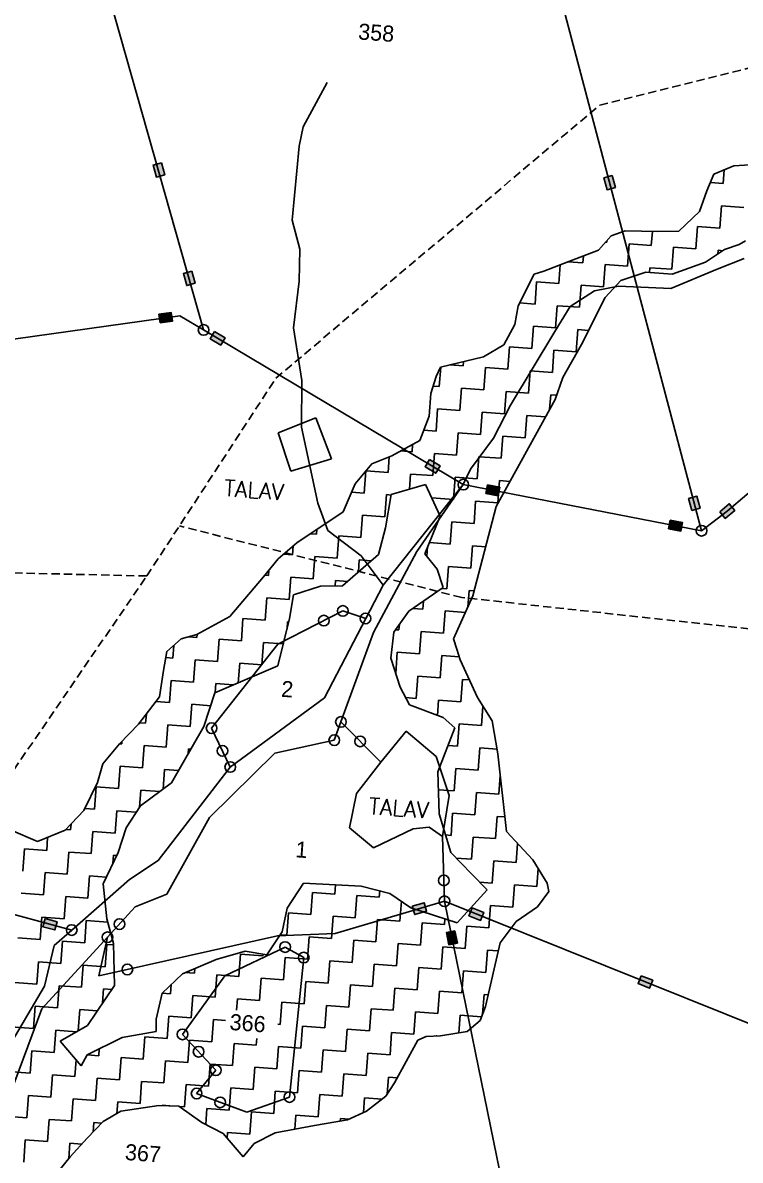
# Model space of a CAD drawing. Header units: metres. Extents: x 318079 to 324759, y 1863980 to 1868406.
# Drawn here: x 322991 to 323424, y 1867122 to 1867808 of the extents above; entities that cross this region are included whole.
import ezdxf

# ---------------------------------------------------------------- set-up
doc = ezdxf.new("R2010")
doc.units = ezdxf.units.M
doc.linetypes.add('DASHED', pattern=[0.75, 0.5, -0.25])
for name, color, linetype in [('LINE_FOOTPATH', 1, 'DASHED'), ('LINE_WATER', 4, 'Continuous'), ('POLY_HATCH', 12, 'Continuous'), ('POLY_PARCEL', 6, 'Continuous'), ('POLY_WATER', 4, 'Continuous'), ('TEXT_MAPIN', 7, 'Continuous'), ('TEXT_PARCEL', 7, 'Continuous')]:
    doc.layers.add(name, color=color, linetype=linetype)
doc.styles.get("Standard").update_dxf_attribs({"font": 'simplex.shx'})
doc.styles.add('TEXT_MAP', font='')
doc.styles.get('TEXT_MAP').set_extended_font_data('Kruti Dev 050')

msp = doc.modelspace()

# ---------------------------------------------------------------- hatches: boundary and pattern name
for points in [[(323072, 1867714.56), (323077, 1867715.95), (323074.98, 1867723.17), (323069.98, 1867721.78)], [(323343.72, 1867706.85), (323348.74, 1867708.18), (323346.82, 1867715.43), (323341.81, 1867714.1)], [(323090.28, 1867649.11), (323095.28, 1867650.5), (323093.26, 1867657.72), (323088.27, 1867656.33)], [(323081.7, 1867627.69), (323080.97, 1867632.83), (323073.54, 1867631.78), (323074.27, 1867626.64)], [(323110.75, 1867613.18), (323113.41, 1867617.63), (323106.96, 1867621.47), (323104.31, 1867617.01)], [(323240.38, 1867535.98), (323243.04, 1867540.44), (323236.6, 1867544.27), (323233.94, 1867539.82)], [(323277.98, 1867522.4), (323278.96, 1867527.49), (323271.6, 1867528.91), (323270.61, 1867523.82)], [(323397.85, 1867522.06), (323392.84, 1867520.73), (323394.75, 1867513.48), (323399.77, 1867514.81)], [(323420.7, 1867513.56), (323417.38, 1867517.54), (323411.62, 1867512.73), (323414.94, 1867508.75)], [(323388.17, 1867501.06), (323389.16, 1867506.16), (323381.8, 1867507.58), (323380.81, 1867502.49)], [(323234.9, 1867271.98), (323233.44, 1867276.95), (323226.24, 1867274.84), (323227.71, 1867269.86)], [(323267.39, 1867266.32), (323269.32, 1867271.13), (323262.37, 1867273.93), (323260.43, 1867269.12)], [(323010.73, 1867260.54), (323012.07, 1867265.55), (323004.83, 1867267.49), (323003.49, 1867262.48)], [(323248.37, 1867251.62), (323253.45, 1867252.66), (323251.95, 1867260.01), (323246.87, 1867258.97)], [(323369.29, 1867225.39), (323371.22, 1867230.21), (323364.26, 1867233), (323362.33, 1867228.19)]]:
    msp.add_hatch(color=256).paths.add_polyline_path(points)

# ---------------------------------------------------------------- linework, layer by layer
for points in [[(323074.98, 1867723.17), (323077, 1867715.95), (323072, 1867714.56), (323069.98, 1867721.78)], [(323346.82, 1867715.43), (323348.74, 1867708.18), (323343.72, 1867706.85), (323341.81, 1867714.1)], [(323093.26, 1867657.72), (323095.28, 1867650.5), (323090.28, 1867649.11), (323088.27, 1867656.33)], [(323073.54, 1867631.78), (323080.97, 1867632.83), (323081.7, 1867627.69), (323074.27, 1867626.64)], [(323106.96, 1867621.47), (323113.41, 1867617.63), (323110.75, 1867613.18), (323104.31, 1867617.01)], [(323236.6, 1867544.27), (323243.04, 1867540.44), (323240.38, 1867535.98), (323233.94, 1867539.82)], [(323271.6, 1867528.91), (323278.96, 1867527.49), (323277.98, 1867522.4), (323270.61, 1867523.82)], [(323394.75, 1867513.48), (323392.84, 1867520.73), (323397.85, 1867522.06), (323399.77, 1867514.81)], [(323411.62, 1867512.73), (323417.38, 1867517.54), (323420.7, 1867513.56), (323414.94, 1867508.75)], [(323381.8, 1867507.58), (323389.16, 1867506.16), (323388.17, 1867501.06), (323380.81, 1867502.49)], [(323226.24, 1867274.84), (323233.44, 1867276.95), (323234.9, 1867271.98), (323227.71, 1867269.86)], [(323262.37, 1867273.93), (323269.32, 1867271.13), (323267.39, 1867266.32), (323260.43, 1867269.12)], [(323004.83, 1867267.49), (323012.07, 1867265.55), (323010.73, 1867260.54), (323003.49, 1867262.48)], [(323251.95, 1867260.01), (323253.45, 1867252.66), (323248.37, 1867251.62), (323246.87, 1867258.97)], [(323364.26, 1867233), (323371.22, 1867230.21), (323369.29, 1867225.39), (323362.33, 1867228.19)]]:
    msp.add_lwpolyline(points, close=True)
for centre in [(323100.46, 1867622.32), (323257.02, 1867529.09), (323400.65, 1867501.29), (323184.4, 1867452.91), (323172.89, 1867447.06), (323198.04, 1867448.37), (323183.23, 1867386.01), (323105.26, 1867382.2), (323179.22, 1867375.03), (323194.86, 1867374.26), (323111.82, 1867368.54), (323116.5, 1867358.82), (323245.28, 1867290.43), (323245.65, 1867277.85), (323049.77, 1867264.1), (323020.94, 1867260.49), (323042.48, 1867256.17), (323149.57, 1867250.28), (323160.8, 1867243.91), (323054.49, 1867236.76), (323087.75, 1867197.6), (323097.43, 1867187.16), (323107.81, 1867175.97), (323096.24, 1867161.92), (323152.26, 1867159.84), (323110.46, 1867156.61)]:
    msp.add_circle(centre, 3.21)
at = {"layer": 'LINE_FOOTPATH', "ltscale": 10}
for p, q in [((323339.34, 1867757.92), (323506.55, 1867799.58)), ((323144.07, 1867593.32), (323339.34, 1867757.92)), ((323066.16, 1867474.01), (323144.07, 1867593.32)), ((323256.02, 1867461.03), (323085.86, 1867504.18)), ((323066.16, 1867474.01), (322843.63, 1867479.13)), ((322935.22, 1867282.91), (323066.16, 1867474.01)), ((323630.67, 1867420.15), (323256.02, 1867461.03))]:
    msp.add_line(p, q, dxfattribs=at)
at = {"layer": 'LINE_WATER'}
for p, q in [((323160.39, 1867744.73), (323174.91, 1867771.45)), ((323158.03, 1867733.13), (323160.39, 1867744.73)), ((323153.75, 1867688.62), (323158.03, 1867733.13)), ((323158.47, 1867670.99), (323153.75, 1867688.62)), ((323158.1, 1867651.76), (323158.47, 1867670.99)), ((323410.06, 1867659.06), (323426.38, 1867665.49)), ((323382.04, 1867647.3), (323410.06, 1867659.06)), ((323154.6, 1867623.62), (323158.1, 1867651.76)), ((323336.12, 1867645.84), (323350.47, 1867648.78)), ((323350.47, 1867648.78), (323382.04, 1867647.3)), ((323321.5, 1867636.51), (323336.12, 1867645.84)), ((323312.24, 1867621.38), (323321.5, 1867636.51)), ((323159.65, 1867591.77), (323154.6, 1867623.62)), ((323285.43, 1867577.06), (323312.24, 1867621.38)), ((323159.42, 1867563.64), (323159.65, 1867591.77)), ((323275.26, 1867557.19), (323285.43, 1867577.06)), ((323169.26, 1867517.94), (323159.42, 1867563.64)), ((323261.43, 1867538.45), (323275.26, 1867557.19)), ((323257.02, 1867529.09), (323261.43, 1867538.45)), ((323175.43, 1867501.41), (323169.26, 1867517.94)), ((323195.52, 1867486.2), (323175.43, 1867501.41)), ((323208.63, 1867468.53), (323195.52, 1867486.2))]:
    msp.add_line(p, q, dxfattribs=at)
at = {"layer": 'POLY_HATCH'}
for p, q in [((323420.04, 1867721.2), (323408.08, 1867716.29)), ((323436.36, 1867722.31), (323420.04, 1867721.2)), ((323408.08, 1867716.29), (323403.85, 1867706.19)), ((323403.85, 1867706.19), (323399.46, 1867693.77)), ((323399.46, 1867693.77), (323386.99, 1867681.96)), ((323346.19, 1867679.18), (323338.58, 1867670.48)), ((323354.52, 1867682.04), (323346.19, 1867679.18)), ((323374.21, 1867681.74), (323354.52, 1867682.04)), ((323386.99, 1867681.96), (323374.21, 1867681.74)), ((323338.58, 1867670.48), (323320.69, 1867663.69)), ((323320.69, 1867663.69), (323305.57, 1867657.83)), ((323299.64, 1867655.95), (323290.12, 1867636.97)), ((323305.57, 1867657.83), (323299.64, 1867655.95)), ((323290.12, 1867636.97), (323288.11, 1867625.54)), ((323288.11, 1867625.54), (323281.41, 1867613.29)), ((323281.41, 1867613.29), (323269.28, 1867606.08)), ((323269.28, 1867606.08), (323243.31, 1867599.89)), ((323240.57, 1867594.31), (323237.5, 1867584.11)), ((323243.31, 1867599.89), (323240.57, 1867594.31)), ((323237.5, 1867584.11), (323236.48, 1867570.29)), ((323236.48, 1867570.29), (323230.77, 1867555.66)), ((323230.77, 1867555.66), (323213.85, 1867546.49)), ((323213.85, 1867546.49), (323201.89, 1867541.58)), ((323201.89, 1867541.58), (323191.73, 1867529.6)), ((323191.73, 1867529.6), (323184.68, 1867512.75)), ((323184.68, 1867512.75), (323156.62, 1867493.98)), ((323156.62, 1867493.98), (323145.47, 1867484.38)), ((323145.47, 1867484.38), (323136.55, 1867473.46)), ((323136.55, 1867473.46), (323116.22, 1867449.49)), ((323116.22, 1867449.49), (323096.45, 1867438.77)), ((323086.97, 1867436), (323078.3, 1867428.53)), ((323096.45, 1867438.77), (323086.97, 1867436)), ((323078.3, 1867428.53), (323076.29, 1867417.1)), ((323076.29, 1867417.1), (323073.95, 1867401.06)), ((323073.95, 1867401.06), (323061.14, 1867384.64)), ((323061.14, 1867384.64), (323049.82, 1867372.74)), ((323049.82, 1867372.74), (323039.66, 1867360.75)), ((323039.66, 1867360.75), (323036.5, 1867349.41)), ((323036.5, 1867349.41), (323028.31, 1867332.64)), ((323028.31, 1867332.64), (323016.99, 1867320.74)), ((323000.25, 1867313.87), (322984.52, 1867320.82)), ((323016.99, 1867320.74), (323000.25, 1867313.87))]:
    msp.add_line(p, q, dxfattribs=at)
at = {"layer": 'POLY_HATCH', "linetype": 'Continuous', "ltscale": 10}
for p, q in [((323413.63, 1867710.64), (323414.23, 1867718.82)), ((323405.95, 1867711.21), (323413.63, 1867710.64)), ((323411.65, 1867683.78), (323412.64, 1867697.21)), ((323412.64, 1867697.21), (323426.07, 1867696.22)), ((323397.22, 1867671.34), (323398.21, 1867684.77)), ((323398.21, 1867684.77), (323411.65, 1867683.78)), ((323343.5, 1867675.3), (323343.56, 1867676.17)), ((323370.36, 1867673.32), (323370.98, 1867681.79)), ((323342.84, 1867675.35), (323343.5, 1867675.3)), ((323355.94, 1867660.88), (323356.93, 1867674.31)), ((323356.93, 1867674.31), (323370.36, 1867673.32)), ((323382.8, 1867658.9), (323383.79, 1867672.33)), ((323383.79, 1867672.33), (323397.22, 1867671.34)), ((323410.49, 1867668.11), (323410.66, 1867670.35)), ((323410.66, 1867670.35), (323413.54, 1867670.13)), ((323320.22, 1867663.51), (323329.07, 1867662.86)), ((323329.07, 1867662.86), (323329.38, 1867666.99)), ((323341.51, 1867648.43), (323342.51, 1867661.87)), ((323342.51, 1867661.87), (323355.94, 1867660.88)), ((323314.65, 1867650.42), (323315.48, 1867661.67)), ((323369.16, 1867657.04), (323369.37, 1867659.89)), ((323369.37, 1867659.89), (323382.8, 1867658.9)), ((323300.23, 1867637.97), (323301.22, 1867651.41)), ((323301.22, 1867651.41), (323314.65, 1867650.42)), ((323327.09, 1867635.99), (323328.08, 1867649.43)), ((323328.08, 1867649.43), (323341.51, 1867648.43)), ((323290.97, 1867638.66), (323300.23, 1867637.97)), ((323312.67, 1867623.55), (323313.66, 1867636.98)), ((323313.66, 1867636.98), (323327.09, 1867635.99)), ((323298.25, 1867611.11), (323299.24, 1867624.54)), ((323299.24, 1867624.54), (323312.67, 1867623.55)), ((323325.11, 1867609.13), (323326.1, 1867622.56)), ((323326.1, 1867622.56), (323332.54, 1867622.09)), ((323283.82, 1867598.67), (323284.82, 1867612.1)), ((323284.82, 1867612.1), (323298.25, 1867611.11)), ((323310.69, 1867596.69), (323311.68, 1867610.12)), ((323311.68, 1867610.12), (323325.11, 1867609.13)), ((323248.95, 1867601.24), (323256.96, 1867600.65)), ((323256.96, 1867600.65), (323257.15, 1867603.19)), ((323242.54, 1867588.21), (323243.4, 1867599.92)), ((323269.4, 1867586.23), (323270.39, 1867599.66)), ((323270.39, 1867599.66), (323283.82, 1867598.67)), ((323296.27, 1867584.25), (323297.26, 1867597.68)), ((323297.26, 1867597.68), (323310.69, 1867596.69)), ((323238.82, 1867588.48), (323242.54, 1867588.21)), ((323254.98, 1867573.79), (323255.97, 1867587.22)), ((323255.97, 1867587.22), (323269.4, 1867586.23)), ((323281.84, 1867571.8), (323282.83, 1867585.24)), ((323282.83, 1867585.24), (323296.27, 1867584.25)), ((323309.06, 1867574.56), (323309.7, 1867583.26)), ((323309.7, 1867583.26), (323313.19, 1867583)), ((323240.56, 1867561.34), (323241.55, 1867574.78)), ((323241.55, 1867574.78), (323254.98, 1867573.79)), ((323267.42, 1867559.36), (323268.41, 1867572.79)), ((323268.41, 1867572.79), (323281.84, 1867571.8)), ((323294.29, 1867557.38), (323295.28, 1867570.81)), ((323295.28, 1867570.81), (323306.55, 1867569.98)), ((323233.2, 1867561.89), (323240.56, 1867561.34)), ((323253, 1867546.92), (323253.99, 1867560.35)), ((323253.99, 1867560.35), (323267.42, 1867559.36)), ((323226.13, 1867548.9), (323226.46, 1867553.33)), ((323279.86, 1867544.94), (323280.85, 1867558.37)), ((323280.85, 1867558.37), (323294.29, 1867557.38)), ((323211.71, 1867536.46), (323212.41, 1867545.9)), ((323219.23, 1867549.41), (323226.13, 1867548.9)), ((323238.58, 1867534.48), (323239.57, 1867547.91)), ((323239.57, 1867547.91), (323253, 1867546.92)), ((323265.44, 1867532.5), (323266.43, 1867545.93)), ((323266.43, 1867545.93), (323279.86, 1867544.94)), ((323197.29, 1867524.02), (323198.27, 1867537.32)), ((323198.38, 1867537.44), (323211.71, 1867536.46)), ((323224.47, 1867526.28), (323225.14, 1867535.47)), ((323225.14, 1867535.47), (323238.58, 1867534.48)), ((323251.02, 1867520.06), (323252.01, 1867533.49)), ((323252.01, 1867533.49), (323265.44, 1867532.5)), ((323277.88, 1867518.08), (323278.87, 1867531.51)), ((323278.87, 1867531.51), (323285.23, 1867531.04)), ((323189.63, 1867524.58), (323197.29, 1867524.02)), ((323209.73, 1867509.6), (323210.72, 1867523.03)), ((323210.72, 1867523.03), (323213.52, 1867522.82)), ((323238.01, 1867521.02), (323251.02, 1867520.06)), ((323263.46, 1867505.63), (323264.45, 1867519.07)), ((323264.45, 1867519.07), (323277.88, 1867518.08)), ((323195.31, 1867497.16), (323196.3, 1867510.59)), ((323196.3, 1867510.59), (323209.73, 1867509.6)), ((323249.04, 1867493.19), (323250.03, 1867506.63)), ((323250.03, 1867506.63), (323263.46, 1867505.63)), ((323164.74, 1867499.41), (323168.44, 1867499.14)), ((323168.44, 1867499.14), (323168.66, 1867502.03)), ((323180.89, 1867484.71), (323181.88, 1867498.15)), ((323181.88, 1867498.15), (323195.31, 1867497.16)), ((323154.02, 1867486.69), (323154.42, 1867492.08)), ((323234.99, 1867485.86), (323235.41, 1867491.57)), ((323236.45, 1867494.12), (323249.04, 1867493.19)), ((323261.48, 1867478.77), (323262.47, 1867492.2)), ((323262.47, 1867492.2), (323270.56, 1867491.61)), ((323148.62, 1867487.09), (323154.02, 1867486.69)), ((323166.46, 1867472.27), (323167.45, 1867485.7)), ((323167.45, 1867485.7), (323180.89, 1867484.71)), ((323193.79, 1867476.5), (323194.32, 1867483.72)), ((323194.32, 1867483.72), (323201.5, 1867483.19)), ((323139.6, 1867474.25), (323139.84, 1867477.48)), ((323247.06, 1867466.33), (323248.05, 1867479.76)), ((323248.05, 1867479.76), (323261.48, 1867478.77)), ((323137.33, 1867474.42), (323139.6, 1867474.25)), ((323152.04, 1867459.83), (323153.03, 1867473.26)), ((323153.03, 1867473.26), (323166.46, 1867472.27)), ((323179.66, 1867468.03), (323179.9, 1867471.28)), ((323179.9, 1867471.28), (323187.16, 1867470.75)), ((323244.21, 1867466.54), (323247.06, 1867466.33)), ((323259.74, 1867455.23), (323260.49, 1867465.34)), ((323260.49, 1867465.34), (323263.62, 1867465.11)), ((323137.62, 1867447.39), (323138.61, 1867460.82)), ((323138.61, 1867460.82), (323152.04, 1867459.83)), ((323232.63, 1867453.89), (323232.99, 1867458.79)), ((323226.55, 1867454.34), (323232.63, 1867453.89)), ((323245.07, 1867439.47), (323246.07, 1867452.9)), ((323246.07, 1867452.9), (323258.29, 1867452)), ((323123.2, 1867434.95), (323124.19, 1867448.38)), ((323124.19, 1867448.38), (323137.62, 1867447.39)), ((323150.73, 1867442.07), (323151.05, 1867446.4)), ((323151.05, 1867446.4), (323151.8, 1867446.34)), ((323218.21, 1867441.45), (323218.46, 1867444.8)), ((323091.4, 1867437.29), (323096.33, 1867436.93)), ((323096.33, 1867436.93), (323096.47, 1867438.78)), ((323108.77, 1867422.51), (323109.76, 1867435.94)), ((323109.76, 1867435.94), (323123.2, 1867434.95)), ((323216.13, 1867441.6), (323218.21, 1867441.45)), ((323230.65, 1867427.02), (323231.64, 1867440.46)), ((323231.64, 1867440.46), (323245.07, 1867439.47)), ((323081.91, 1867424.49), (323082.47, 1867432.13)), ((323135.64, 1867420.52), (323136.63, 1867433.96)), ((323136.63, 1867433.96), (323148.48, 1867433.08)), ((323077.64, 1867424.8), (323081.91, 1867424.49)), ((323094.35, 1867410.06), (323095.34, 1867423.5)), ((323095.34, 1867423.5), (323108.77, 1867422.51)), ((323216.27, 1867415.13), (323217.22, 1867428.01)), ((323217.22, 1867428.01), (323230.65, 1867427.02)), ((323243.09, 1867412.6), (323244.08, 1867426.03)), ((323244.08, 1867426.03), (323254.53, 1867425.26)), ((323121.33, 1867409.6), (323122.21, 1867421.52)), ((323122.21, 1867421.52), (323135.64, 1867420.52)), ((323079.93, 1867397.62), (323080.92, 1867411.05)), ((323080.92, 1867411.05), (323094.35, 1867410.06)), ((323107.38, 1867403.65), (323107.78, 1867409.07)), ((323107.78, 1867409.07), (323118.28, 1867408.3)), ((323228.67, 1867400.16), (323229.66, 1867413.59)), ((323229.66, 1867413.59), (323243.09, 1867412.6)), ((323255.54, 1867398.18), (323256.53, 1867411.61)), ((323256.53, 1867411.61), (323260.75, 1867411.3)), ((323071.74, 1867398.23), (323079.93, 1867397.62)), ((323092.37, 1867383.2), (323093.36, 1867396.63)), ((323093.36, 1867396.63), (323104.72, 1867395.79)), ((323222.25, 1867400.63), (323228.67, 1867400.16)), ((323241.42, 1867389.87), (323242.1, 1867399.17)), ((323242.1, 1867399.17), (323255.54, 1867398.18)), ((323267.98, 1867383.76), (323268.85, 1867395.58)), ((323065.51, 1867385.18), (323065.92, 1867390.76)), ((323061.78, 1867385.46), (323065.51, 1867385.18)), ((323077.95, 1867370.76), (323078.94, 1867384.19)), ((323078.94, 1867384.19), (323092.37, 1867383.2)), ((323253.55, 1867371.31), (323254.54, 1867384.75)), ((323254.54, 1867384.75), (323267.98, 1867383.76)), ((323051.08, 1867372.74), (323051.19, 1867374.18)), ((323049.91, 1867372.83), (323051.08, 1867372.74)), ((323063.53, 1867358.32), (323064.52, 1867371.75)), ((323064.52, 1867371.75), (323077.95, 1867370.76)), ((323091.15, 1867366.71), (323091.38, 1867369.77)), ((323091.38, 1867369.77), (323092.86, 1867369.66)), ((323247.85, 1867371.74), (323253.55, 1867371.31)), ((323266, 1867356.89), (323266.99, 1867370.32)), ((323266.99, 1867370.32), (323277.38, 1867369.56)), ((323049.1, 1867345.88), (323050.09, 1867359.31)), ((323050.09, 1867359.31), (323063.53, 1867358.32)), ((323076.09, 1867345.55), (323076.96, 1867357.33)), ((323076.96, 1867357.33), (323085.39, 1867356.71)), ((323251.57, 1867344.45), (323252.56, 1867357.88)), ((323252.56, 1867357.88), (323266, 1867356.89)), ((323278.44, 1867342.47), (323279.28, 1867353.86)), ((323034.68, 1867333.43), (323035.67, 1867346.87)), ((323035.67, 1867346.87), (323049.1, 1867345.88)), ((323061.77, 1867334.56), (323062.53, 1867344.89)), ((323062.53, 1867344.89), (323074.04, 1867344.04)), ((323242.03, 1867345.15), (323251.57, 1867344.45)), ((323264.02, 1867330.03), (323265.01, 1867343.46)), ((323265.01, 1867343.46), (323278.44, 1867342.47)), ((323028.9, 1867333.86), (323034.68, 1867333.43)), ((323047.12, 1867319.01), (323048.11, 1867332.44)), ((323048.11, 1867332.44), (323059.85, 1867331.58)), ((323249.59, 1867317.59), (323250.58, 1867331.02)), ((323250.58, 1867331.02), (323264.02, 1867330.03)), ((323276.46, 1867315.61), (323277.45, 1867329.04)), ((323277.45, 1867329.04), (323282.03, 1867328.7)), ((323017.43, 1867321.2), (323020.26, 1867320.99)), ((323020.26, 1867320.99), (323020.51, 1867324.45)), ((323032.7, 1867306.57), (323033.69, 1867320)), ((323033.69, 1867320), (323047.12, 1867319.01)), ((323005.84, 1867308.55), (323006.41, 1867316.4)), ((323246.31, 1867317.83), (323249.59, 1867317.59)), ((323262.03, 1867303.16), (323263.02, 1867316.6)), ((323263.02, 1867316.6), (323276.46, 1867315.61)), ((323288.9, 1867301.18), (323289.74, 1867312.65)), ((322991.41, 1867296.11), (322992.4, 1867309.54)), ((322992.4, 1867309.54), (323005.84, 1867308.55)), ((323018.28, 1867294.13), (323019.27, 1867307.56)), ((323019.27, 1867307.56), (323032.7, 1867306.57)), ((323045.78, 1867300.82), (323046.13, 1867305.58)), ((323046.13, 1867305.58), (323047.97, 1867305.44)), ((323252.8, 1867303.84), (323262.03, 1867303.16)), ((323274.48, 1867288.74), (323275.47, 1867302.17)), ((323275.47, 1867302.17), (323288.9, 1867301.18)), ((323003.85, 1867281.69), (323004.84, 1867295.12)), ((323004.84, 1867295.12), (323018.28, 1867294.13)), ((323030.72, 1867279.71), (323031.71, 1867293.14)), ((323031.71, 1867293.14), (323041.78, 1867292.4)), ((323301.34, 1867286.76), (323302.14, 1867297.6)), ((323179.46, 1867282.24), (323179.87, 1867287.79)), ((323266.84, 1867289.3), (323274.48, 1867288.74)), ((323286.92, 1867274.32), (323287.91, 1867287.75)), ((323287.91, 1867287.75), (323301.34, 1867286.76)), ((322990.42, 1867282.68), (323003.85, 1867281.69)), ((323016.3, 1867267.26), (323017.29, 1867280.7)), ((323017.29, 1867280.7), (323030.72, 1867279.71)), ((323165.04, 1867269.8), (323166.03, 1867283.23)), ((323166.03, 1867283.23), (323179.46, 1867282.24)), ((323191.9, 1867267.82), (323192.89, 1867281.25)), ((323192.89, 1867281.25), (323206.33, 1867280.26)), ((323206.33, 1867280.26), (323206.61, 1867284.07)), ((323218.77, 1867265.84), (323219.65, 1867277.87)), ((323272.49, 1867261.88), (323273.49, 1867275.31)), ((323273.49, 1867275.31), (323286.92, 1867274.32)), ((323001.87, 1867254.82), (323002.86, 1867268.25)), ((323002.86, 1867268.25), (323016.3, 1867267.26)), ((323028.74, 1867252.84), (323029.73, 1867266.27)), ((323029.73, 1867266.27), (323042.64, 1867265.32)), ((323150.62, 1867257.36), (323151.61, 1867270.79)), ((323151.61, 1867270.79), (323165.04, 1867269.8)), ((323177.48, 1867255.38), (323178.47, 1867268.81)), ((323178.47, 1867268.81), (323191.9, 1867267.82)), ((323204.34, 1867253.4), (323205.33, 1867266.83)), ((323205.33, 1867266.83), (323218.77, 1867265.84)), ((323231.21, 1867251.42), (323232.2, 1867264.85)), ((323232.2, 1867264.85), (323245.63, 1867263.86)), ((323245.63, 1867263.86), (323245.89, 1867267.34)), ((323146.62, 1867257.65), (323150.62, 1867257.36)), ((323258.07, 1867249.44), (323259.06, 1867262.87)), ((323259.06, 1867262.87), (323272.49, 1867261.88)), ((322988.44, 1867255.81), (323001.87, 1867254.82)), ((323014.31, 1867240.4), (323015.31, 1867253.83)), ((323015.31, 1867253.83), (323028.74, 1867252.84)), ((323041.18, 1867238.42), (323042.17, 1867251.85)), ((323042.17, 1867251.85), (323046.1, 1867251.56)), ((323163.06, 1867242.94), (323164.05, 1867256.37)), ((323164.05, 1867256.37), (323177.48, 1867255.38)), ((323189.92, 1867240.96), (323190.91, 1867254.39)), ((323190.91, 1867254.39), (323204.34, 1867253.4)), ((323216.79, 1867238.98), (323217.78, 1867252.41)), ((323217.78, 1867252.41), (323231.21, 1867251.42)), ((323243.65, 1867236.99), (323244.64, 1867250.43)), ((323244.64, 1867250.43), (323258.07, 1867249.44)), ((323121.77, 1867232.48), (323122.76, 1867245.91)), ((323122.76, 1867245.91), (323136.19, 1867244.92)), ((323136.19, 1867244.92), (323136.27, 1867245.96)), ((323148.64, 1867230.5), (323149.63, 1867243.93)), ((323149.63, 1867243.93), (323163.06, 1867242.94)), ((323270.51, 1867235.01), (323271.5, 1867248.45)), ((323271.5, 1867248.45), (323278.12, 1867247.96)), ((322999.89, 1867227.96), (323000.88, 1867241.39)), ((323000.88, 1867241.39), (323014.31, 1867240.4)), ((323026.76, 1867225.98), (323027.75, 1867239.41)), ((323027.75, 1867239.41), (323041.18, 1867238.42)), ((323094.91, 1867234.46), (323095.12, 1867237.29)), ((323175.5, 1867228.51), (323176.49, 1867241.95)), ((323176.49, 1867241.95), (323189.92, 1867240.96)), ((323202.36, 1867226.53), (323203.35, 1867239.97)), ((323203.35, 1867239.97), (323216.79, 1867238.98)), ((323229.23, 1867224.55), (323230.22, 1867237.98)), ((323230.22, 1867237.98), (323243.65, 1867236.99)), ((323089.41, 1867234.86), (323094.91, 1867234.46)), ((323107.35, 1867220.03), (323108.34, 1867233.47)), ((323108.34, 1867233.47), (323121.77, 1867232.48)), ((323134.21, 1867218.05), (323135.2, 1867231.49)), ((323135.2, 1867231.49), (323148.64, 1867230.5)), ((323256.09, 1867222.57), (323257.08, 1867236)), ((323257.08, 1867236), (323270.51, 1867235.01)), ((322986.46, 1867228.95), (322999.89, 1867227.96)), ((323012.33, 1867213.54), (323013.32, 1867226.97)), ((323013.32, 1867226.97), (323026.76, 1867225.98)), ((323039.56, 1867216.53), (323040.19, 1867224.99)), ((323040.19, 1867224.99), (323045.05, 1867224.63)), ((323080.48, 1867222.02), (323080.9, 1867227.61)), ((323161.08, 1867216.07), (323162.07, 1867229.5)), ((323162.07, 1867229.5), (323175.5, 1867228.51)), ((323187.94, 1867214.09), (323188.93, 1867227.52)), ((323188.93, 1867227.52), (323202.36, 1867226.53)), ((323214.8, 1867212.11), (323215.8, 1867225.54)), ((323215.8, 1867225.54), (323229.23, 1867224.55)), ((323241.67, 1867210.13), (323242.66, 1867223.56)), ((323242.66, 1867223.56), (323256.09, 1867222.57)), ((323075.45, 1867222.39), (323080.48, 1867222.02)), ((323092.93, 1867207.59), (323093.92, 1867221.03)), ((323093.92, 1867221.03), (323107.35, 1867220.03)), ((323120.28, 1867212.2), (323120.78, 1867219.04)), ((323120.78, 1867219.04), (323134.21, 1867218.05)), ((323146.65, 1867203.63), (323147.64, 1867217.06)), ((323147.64, 1867217.06), (323161.08, 1867216.07)), ((323268.66, 1867209.93), (323269.52, 1867221.58)), ((323269.52, 1867221.58), (323271.94, 1867221.4)), ((322997.91, 1867201.09), (322998.9, 1867214.53)), ((322998.9, 1867214.53), (323012.33, 1867213.54)), ((323024.83, 1867199.8), (323025.77, 1867212.55)), ((323025.77, 1867212.55), (323036.34, 1867211.77)), ((323173.52, 1867201.65), (323174.51, 1867215.08)), ((323174.51, 1867215.08), (323187.94, 1867214.09)), ((323200.38, 1867199.67), (323201.37, 1867213.1)), ((323201.37, 1867213.1), (323214.8, 1867212.11)), ((323227.25, 1867197.69), (323228.24, 1867211.12)), ((323228.24, 1867211.12), (323241.67, 1867210.13)), ((323078.5, 1867195.15), (323079.49, 1867208.58)), ((323079.49, 1867208.58), (323092.93, 1867207.59)), ((323105.37, 1867193.17), (323106.36, 1867206.6)), ((323106.36, 1867206.6), (323113.63, 1867206.07)), ((323145.24, 1867203.74), (323146.65, 1867203.63)), ((323159.1, 1867189.21), (323160.09, 1867202.64)), ((323160.09, 1867202.64), (323173.52, 1867201.65)), ((323254.32, 1867198.52), (323255.1, 1867209.14)), ((323255.1, 1867209.14), (323268.02, 1867208.19)), ((322984.48, 1867202.09), (322997.91, 1867201.09)), ((323010.35, 1867186.67), (323011.34, 1867200.1)), ((323011.34, 1867200.1), (323023.77, 1867199.19)), ((323064.08, 1867182.71), (323065.07, 1867196.14)), ((323065.07, 1867196.14), (323078.5, 1867195.15)), ((323185.96, 1867187.23), (323186.95, 1867200.66)), ((323186.95, 1867200.66), (323200.38, 1867199.67)), ((323212.82, 1867185.25), (323213.81, 1867198.68)), ((323213.81, 1867198.68), (323227.25, 1867197.69)), ((323240.67, 1867196.64), (323240.68, 1867196.7)), ((323240.68, 1867196.7), (323241.08, 1867196.67)), ((323037.22, 1867184.69), (323037.52, 1867188.83)), ((323090.94, 1867180.73), (323091.94, 1867194.16)), ((323091.94, 1867194.16), (323105.37, 1867193.17)), ((323117.81, 1867178.75), (323118.8, 1867192.18)), ((323118.8, 1867192.18), (323132.23, 1867191.19)), ((323132.23, 1867191.19), (323132.52, 1867195.15)), ((323144.67, 1867176.77), (323145.66, 1867190.2)), ((323145.66, 1867190.2), (323159.1, 1867189.21)), ((322995.93, 1867174.23), (322996.92, 1867187.66)), ((322996.92, 1867187.66), (323010.35, 1867186.67)), ((323022.79, 1867172.25), (323023.53, 1867182.19)), ((323030.28, 1867185.2), (323037.22, 1867184.69)), ((323049.66, 1867170.27), (323050.65, 1867183.7)), ((323050.65, 1867183.7), (323064.08, 1867182.71)), ((323171.54, 1867174.79), (323172.53, 1867188.22)), ((323172.53, 1867188.22), (323185.96, 1867187.23)), ((323198.4, 1867172.81), (323199.39, 1867186.24)), ((323199.39, 1867186.24), (323212.82, 1867185.25)), ((322982.5, 1867175.22), (322995.93, 1867174.23)), ((323076.52, 1867168.29), (323077.51, 1867181.72)), ((323077.51, 1867181.72), (323090.94, 1867180.73)), ((323103.39, 1867166.31), (323104.38, 1867179.74)), ((323104.38, 1867179.74), (323117.81, 1867178.75)), ((323130.25, 1867164.33), (323131.24, 1867177.76)), ((323131.24, 1867177.76), (323144.67, 1867176.77)), ((323157.11, 1867162.34), (323158.11, 1867175.78)), ((323158.11, 1867175.78), (323171.54, 1867174.79)), ((323008.37, 1867159.81), (323009.36, 1867173.24)), ((323009.36, 1867173.24), (323022.79, 1867172.25)), ((323035.24, 1867157.83), (323036.23, 1867171.26)), ((323036.23, 1867171.26), (323049.66, 1867170.27)), ((323062.1, 1867155.85), (323063.09, 1867169.28)), ((323063.09, 1867169.28), (323076.52, 1867168.29)), ((323183.98, 1867160.36), (323184.97, 1867173.8)), ((323184.97, 1867173.8), (323198.4, 1867172.81)), ((323211.08, 1867161.56), (323211.83, 1867171.81)), ((323211.83, 1867171.81), (323217.15, 1867171.42)), ((323088.96, 1867153.87), (323089.95, 1867167.3)), ((323089.95, 1867167.3), (323103.39, 1867166.31)), ((323115.83, 1867151.88), (323116.82, 1867165.32)), ((323116.82, 1867165.32), (323130.25, 1867164.33)), ((323142.69, 1867149.9), (323143.68, 1867163.34)), ((323143.68, 1867163.34), (323157.11, 1867162.34)), ((323169.56, 1867147.92), (323170.55, 1867161.35)), ((323170.55, 1867161.35), (323183.98, 1867160.36)), ((322993.95, 1867147.37), (322994.94, 1867160.8)), ((322994.94, 1867160.8), (323008.37, 1867159.81)), ((323020.81, 1867145.39), (323021.8, 1867158.82)), ((323021.8, 1867158.82), (323035.24, 1867157.83)), ((323048.16, 1867149.95), (323048.67, 1867156.84)), ((323048.67, 1867156.84), (323062.1, 1867155.85)), ((323075.51, 1867154.61), (323075.53, 1867154.86)), ((323075.53, 1867154.86), (323080.12, 1867154.52)), ((323196.76, 1867150.52), (323197.41, 1867159.37)), ((323197.41, 1867159.37), (323208.04, 1867158.59)), ((322980.52, 1867148.36), (322993.95, 1867147.37)), ((323085.95, 1867154.09), (323088.96, 1867153.87)), ((323101.69, 1867143.31), (323102.4, 1867152.87)), ((323102.4, 1867152.87), (323115.83, 1867151.88)), ((323128.27, 1867137.46), (323129.26, 1867150.89)), ((323129.26, 1867150.89), (323142.69, 1867149.9)), ((323155.5, 1867140.47), (323156.12, 1867148.91)), ((323156.12, 1867148.91), (323169.56, 1867147.92)), ((323006.39, 1867132.94), (323007.38, 1867146.38)), ((323007.38, 1867146.38), (323020.81, 1867145.39)), ((323033.83, 1867138.78), (323034.25, 1867144.39)), ((323034.25, 1867144.39), (323038.87, 1867144.05)), ((323182.87, 1867145.35), (323182.99, 1867146.93)), ((323182.99, 1867146.93), (323188.16, 1867146.55)), ((322991.97, 1867120.5), (322992.96, 1867133.93)), ((322992.96, 1867133.93), (323006.39, 1867132.94)), ((323114.59, 1867135.04), (323114.84, 1867138.45)), ((323114.84, 1867138.45), (323128.27, 1867137.46)), ((323019.15, 1867122.8), (323019.82, 1867131.95)), ((323019.82, 1867131.95), (323026.94, 1867131.43))]:
    msp.add_line(p, q, dxfattribs=at)
at = {"layer": 'POLY_HATCH', "ltscale": 10}
for p, q in [((323423.37, 1867673.84), (323427.2, 1867676)), ((323402.96, 1867663.11), (323414.56, 1867670.82)), ((323414.56, 1867670.82), (323423.37, 1867673.84)), ((323382.83, 1867656.03), (323402.96, 1867663.11)), ((323351.91, 1867652.19), (323366.98, 1867657.2)), ((323366.98, 1867657.2), (323382.83, 1867656.03)), ((323342.57, 1867641.87), (323351.91, 1867652.19)), ((323328.22, 1867613.56), (323342.57, 1867641.87)), ((323316.94, 1867593.6), (323328.22, 1867613.56)), ((323312.3, 1867580.48), (323316.94, 1867593.6)), ((323276.89, 1867515.8), (323312.3, 1867580.48)), ((323213.57, 1867523.09), (323234.27, 1867529.15)), ((323234.27, 1867529.15), (323243, 1867510.16)), ((323210.2, 1867503.09), (323213.57, 1867523.09)), ((323262.83, 1867462.09), (323276.89, 1867515.8)), ((323243, 1867510.16), (323233.73, 1867487.44)), ((323205.84, 1867486.97), (323210.2, 1867503.09)), ((323184.15, 1867468.13), (323205.84, 1867486.97)), ((323233.73, 1867487.44), (323241.26, 1867478.03)), ((323241.26, 1867478.03), (323244.88, 1867467.01)), ((323154.63, 1867462.71), (323170.83, 1867467.85)), ((323170.83, 1867467.85), (323184.15, 1867468.13)), ((323244.88, 1867467.01), (323224.2, 1867452.72)), ((323152.3, 1867448.34), (323154.63, 1867462.71)), ((323251.11, 1867436.04), (323262.83, 1867462.09)), ((323224.2, 1867452.72), (323215.05, 1867440.11)), ((323145.13, 1867419.76), (323152.3, 1867448.34)), ((323215.05, 1867440.11), (323213.26, 1867424.42)), ((323253.1, 1867429.77), (323251.11, 1867436.04)), ((323255.08, 1867423.51), (323253.1, 1867429.77)), ((323213.26, 1867424.42), (323218.93, 1867406.92)), ((323265.66, 1867400.71), (323255.08, 1867423.51)), ((323107.23, 1867403.58), (323145.13, 1867419.76)), ((323100.66, 1867383.19), (323107.23, 1867403.58)), ((323218.93, 1867406.92), (323224.48, 1867396.39)), ((323224.48, 1867396.39), (323244.79, 1867388.57)), ((323274.43, 1867386.6), (323265.66, 1867400.71)), ((323244.79, 1867388.57), (323251.93, 1867382.35)), ((323081.06, 1867349.21), (323100.66, 1867383.19)), ((323251.93, 1867382.35), (323241.75, 1867355.9)), ((323277.87, 1867366.78), (323274.43, 1867386.6)), ((323282.99, 1867319.91), (323277.87, 1867366.78)), ((323241.75, 1867355.9), (323242.41, 1867330.55)), ((323062.32, 1867335.41), (323081.06, 1867349.21)), ((323053.75, 1867322.12), (323062.32, 1867335.41)), ((323242.41, 1867330.55), (323249.56, 1867307.25)), ((323048.86, 1867307.3), (323053.75, 1867322.12)), ((323298.89, 1867302.83), (323282.99, 1867319.91)), ((323039.86, 1867288.35), (323048.86, 1867307.3)), ((323249.56, 1867307.25), (323261.9, 1867294.32)), ((323307.66, 1867288.72), (323298.89, 1867302.83)), ((323261.9, 1867294.32), (323271.32, 1867284.76)), ((323042.11, 1867267.31), (323039.86, 1867288.35)), ((323160.74, 1867288.85), (323150.76, 1867273.77)), ((323195.41, 1867286.93), (323160.74, 1867288.85)), ((323212.81, 1867282.48), (323195.41, 1867286.93)), ((323271.32, 1867284.76), (323253.29, 1867264.95)), ((323308.52, 1867283.77), (323307.66, 1867288.72)), ((323225.47, 1867273.96), (323212.81, 1867282.48)), ((323301.7, 1867274.48), (323308.52, 1867283.77)), ((323150.76, 1867273.77), (323147.81, 1867259.44)), ((323253.29, 1867264.95), (323225.47, 1867273.96)), ((323288.79, 1867265.65), (323301.7, 1867274.48)), ((323046.08, 1867252.47), (323042.11, 1867267.31)), ((323279.27, 1867252.89), (323288.79, 1867265.65)), ((323147.81, 1867259.44), (323138.56, 1867245.57)), ((323046.74, 1867227.12), (323046.08, 1867252.47)), ((323270.31, 1867214.4), (323279.27, 1867252.89)), ((323125.43, 1867247.81), (323107.97, 1867242.77)), ((323138.56, 1867245.57), (323125.43, 1867247.81)), ((323107.97, 1867242.77), (323087.71, 1867234.14)), ((323087.71, 1867234.14), (323075.45, 1867222.39)), ((323030.41, 1867203.02), (323046.74, 1867227.12)), ((323075.45, 1867222.39), (323071.77, 1867206.85)), ((323267.24, 1867206.06), (323270.31, 1867214.4)), ((323013.88, 1867193.48), (323030.41, 1867203.02)), ((323071.77, 1867206.85), (323071.84, 1867199.25)), ((323259.39, 1867199.3), (323267.24, 1867206.06)), ((323051.33, 1867195.7), (323030.3, 1867185.23)), ((323071.84, 1867199.25), (323051.33, 1867195.7)), ((323229.59, 1867194.16), (323234.65, 1867196.23)), ((323234.65, 1867196.23), (323243.27, 1867196.82)), ((323243.27, 1867196.82), (323259.39, 1867199.3)), ((323026.64, 1867178.55), (323013.88, 1867193.48)), ((323222.51, 1867181.22), (323229.59, 1867194.16)), ((323030.3, 1867185.23), (323026.64, 1867178.55)), ((323215.43, 1867168.29), (323222.51, 1867181.22)), ((323210.25, 1867160.28), (323215.43, 1867168.29)), ((323050.47, 1867151.29), (323073.5, 1867154.66)), ((323073.5, 1867154.66), (323085.51, 1867154.4)), ((323085.51, 1867154.4), (323099.34, 1867144.53)), ((323198.57, 1867151.36), (323210.25, 1867160.28)), ((323039.88, 1867145.12), (323050.47, 1867151.29)), ((323187.15, 1867146.08), (323198.57, 1867151.36)), ((323030.28, 1867135.07), (323039.88, 1867145.12)), ((323099.34, 1867144.53), (323112.14, 1867137.89)), ((323143.67, 1867138.28), (323167.28, 1867142.65)), ((323167.28, 1867142.65), (323187.15, 1867146.08)), ((323019.96, 1867123.81), (323030.28, 1867135.07)), ((323112.14, 1867137.89), (323124.22, 1867123.81)), ((323130.94, 1867131.88), (323143.67, 1867138.28)), ((323124.22, 1867123.81), (323130.94, 1867131.88)), ((323012.29, 1867114.26), (323019.96, 1867123.81))]:
    msp.add_line(p, q, dxfattribs=at)
at = {"layer": 'POLY_PARCEL'}
for p, q in [((323270.1, 1867996), (323400.65, 1867501.29)), ((323007.06, 1867952.1), (323100.46, 1867622.32)), ((323086.02, 1867630.92), (322832.01, 1867595)), ((323100.46, 1867622.32), (323086.02, 1867630.92)), ((323257.02, 1867529.09), (323100.46, 1867622.32)), ((323504.34, 1867587.81), (323416.16, 1867513.15)), ((323400.65, 1867501.29), (323257.02, 1867529.09)), ((323416.16, 1867513.15), (323400.65, 1867501.29)), ((323184.4, 1867452.91), (323145.11, 1867432.93)), ((323198.16, 1867448.33), (323184.4, 1867452.91)), ((323145.11, 1867432.93), (323105.26, 1867382.2)), ((323105.26, 1867382.2), (323116.5, 1867358.82)), ((323207.29, 1867361.7), (323183.23, 1867386.01)), ((323245.65, 1867277.85), (323244.48, 1867316.95)), ((322875.61, 1867299.42), (323020.94, 1867260.49)), ((323245.65, 1867277.85), (323179.85, 1867258.48)), ((323245.65, 1867277.85), (323324.15, 1866893.88)), ((323619.85, 1867127.55), (323245.65, 1867277.85)), ((323179.85, 1867258.48), (323145.08, 1867257.09)), ((323145.08, 1867257.09), (323037.33, 1867232.9)), ((323037.33, 1867232.9), (323042.48, 1867256.17)), ((323113.17, 1867232.81), (323149.57, 1867250.28)), ((323149.57, 1867250.28), (323160.8, 1867243.91)), ((323160.8, 1867243.91), (323152.26, 1867159.84)), ((323087.75, 1867197.6), (323113.17, 1867232.81)), ((323107.81, 1867175.97), (323087.75, 1867197.6)), ((323096.24, 1867161.92), (323107.81, 1867175.97)), ((323126.42, 1867150.65), (323096.24, 1867161.92)), ((323152.26, 1867159.84), (323126.42, 1867150.65))]:
    msp.add_line(p, q, dxfattribs=at)
at = {"layer": 'POLY_WATER'}
for p, q in [((323145.35, 1867560.36), (323168.04, 1867569.29)), ((323168.04, 1867569.29), (323177.62, 1867544.63)), ((323153.08, 1867537.22), (323145.35, 1867560.36)), ((323177.62, 1867544.63), (323153.08, 1867537.22)), ((323208.63, 1867468.53), (323257.02, 1867529.09)), ((323257.02, 1867529.09), (323228.99, 1867488.76)), ((323228.99, 1867488.76), (323202.89, 1867439.96)), ((323198.16, 1867448.33), (323208.63, 1867468.53)), ((323173.33, 1867400.44), (323198.16, 1867448.33)), ((323202.89, 1867439.96), (323183.23, 1867386.01)), ((323116.5, 1867358.82), (323173.33, 1867400.44)), ((323183.23, 1867386.01), (323179.22, 1867375.03)), ((323179.22, 1867375.03), (323143.43, 1867367.16)), ((323222.53, 1867380.52), (323207.29, 1867361.7)), ((323240.57, 1867365.09), (323222.53, 1867380.52)), ((323143.43, 1867367.16), (323103.91, 1867328.4)), ((323207.29, 1867361.7), (323192.58, 1867342.84)), ((323248.43, 1867341.65), (323240.57, 1867365.09)), ((323072.95, 1867302.42), (323116.5, 1867358.82)), ((323192.58, 1867342.84), (323188.39, 1867322.14)), ((323244.48, 1867316.95), (323248.43, 1867341.65)), ((323103.91, 1867328.4), (323078.35, 1867282.1)), ((323188.39, 1867322.14), (323202.96, 1867310.17)), ((323202.96, 1867310.17), (323226.7, 1867321.45)), ((323226.7, 1867321.45), (323236.37, 1867322.59)), ((323236.37, 1867322.59), (323244.48, 1867316.95)), ((323055.77, 1867291.01), (323072.95, 1867302.42)), ((323020.94, 1867260.49), (323055.77, 1867291.01)), ((323078.35, 1867282.1), (323059.27, 1867274.44)), ((323059.27, 1867274.44), (323042.48, 1867256.17)), ((323010.37, 1867251.24), (323020.94, 1867260.49)), ((323042.48, 1867256.17), (323002.83, 1867213.02)), ((323004.56, 1867226.66), (323010.37, 1867251.24)), ((322980.93, 1867186.73), (323004.56, 1867226.66)), ((323002.83, 1867213.02), (322986.04, 1867167.51))]:
    msp.add_line(p, q, dxfattribs=at)

# ---------------------------------------------------------------- texts
at = {"layer": 'TEXT_MAPIN', "ltscale": 10}
for p in [(323112.48, 1867522.31), (323199.79, 1867330.52)]:
    msp.add_text('TALAV', height=9.697, rotation=355.78265, dxfattribs=at).set_placement(p)
at = {"layer": 'TEXT_PARCEL', "ltscale": 10, "style": 'TEXT_MAP'}
for s, height, p in [('358', 9.697, (323193.4, 1867797.54)), ('2', 9.7, (323146.96, 1867401.2)), ('1', 9.7, (323155.58, 1867304.42)), ('366', 9.697, (323115.9, 1867200.33)), ('367', 9.697, (323052.78, 1867121.91))]:
    msp.add_text(s, height=height, rotation=355.78265, dxfattribs=at).set_placement(p)

doc.saveas('drawing.dxf')
